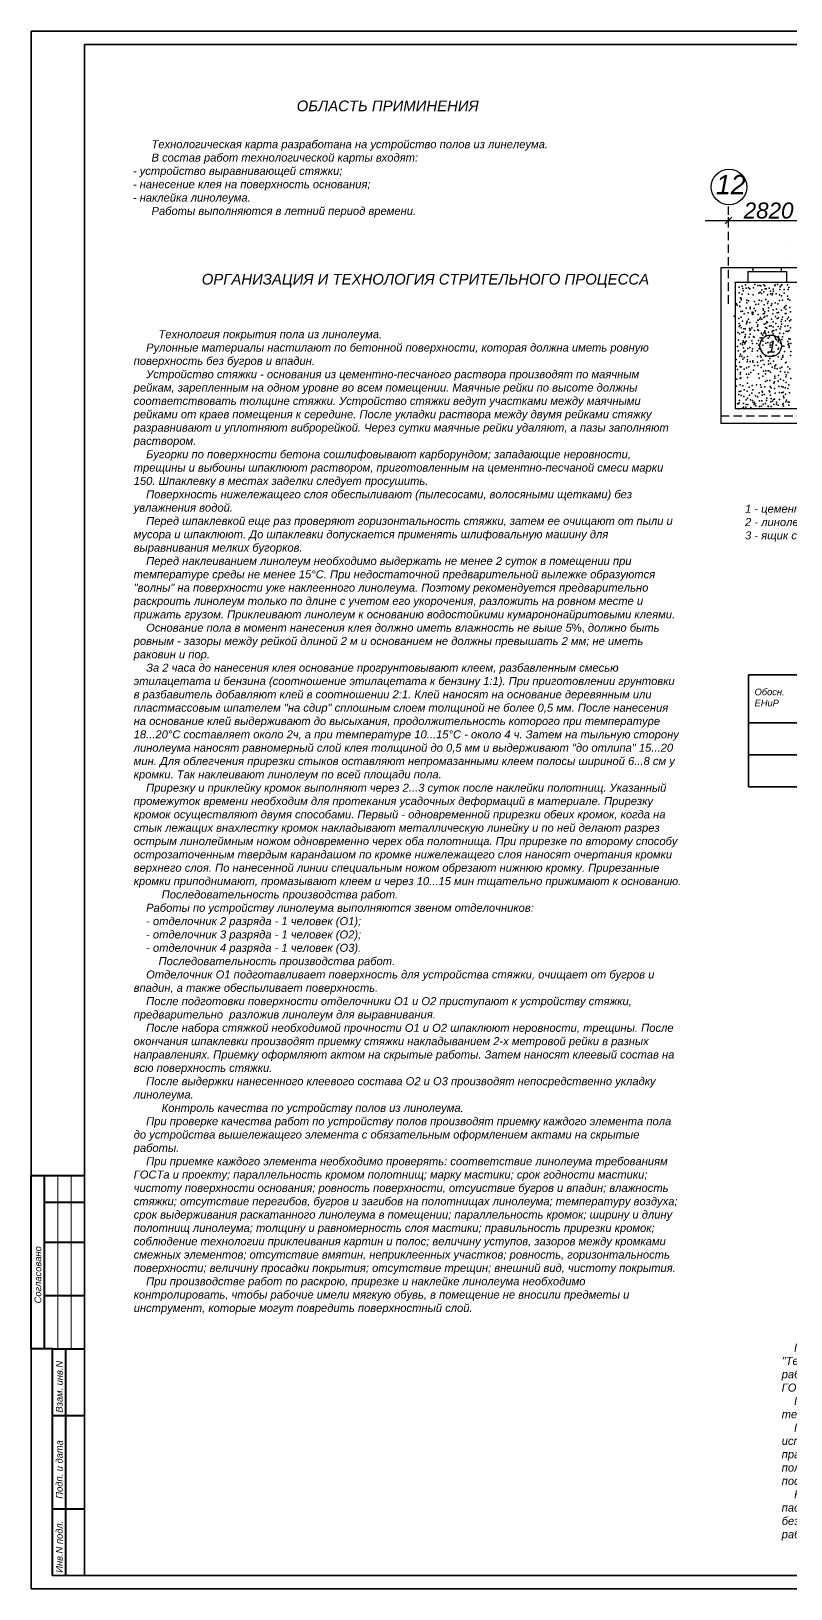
# Model space of a CAD drawing. Header units: millimetres. Extents: x 3254 to 5837, y -104 to 1724.
# Drawn here: x 3254 to 3538, y 1135 to 1719 of the extents above; entities that cross this region are included whole.
import ezdxf

# ---------------------------------------------------------------- set-up
doc = ezdxf.new("R2010")
doc.units = ezdxf.units.MM
doc.linetypes.add('HIDDEN2', pattern=[4.7625, 3.175, -1.5875])
for name, color, linetype, lineweight in [('Нормальная', 5, 'Continuous', 25), ('Основная', 7, 'Continuous', 40), ('Средняя', 94, 'Continuous', 30), ('Толстая', 6, 'Continuous', 35), ('Тонкая', 6, 'Continuous', 13), ('Штриховая', 1, 'HIDDEN2', 25)]:
    doc.layers.add(name, color=color, linetype=linetype, lineweight=lineweight)
doc.styles.get("Standard").update_dxf_attribs({"font": 'ARIALI.TTF'})
doc.dimstyles.new('ISO-25', dxfattribs={"dimtxt": 2.5, "dimasz": 2.5, "dimexe": 1.25, "dimexo": 0.625, "dimtad": 1, "dimtxsty": 'Standard', "dimcen": 2.5, "dimadec": 0, "dimazin": 0, "dimtfac": 1, "dimtmove": 0, "dimatfit": 3, "dimfxl": 0, "dimarcsym": 0})

# ---------------------------------------------------------------- blocks, each defined once
blk = doc.blocks.new('_OBLIQUE')
at = {"color": 0, "linetype": 'ByBlock'}
blk.add_line((-0.5, -0.5), (0.5, 0.5), dxfattribs=at)
blk = doc.blocks.new('*D469')
at = {"layer": 'DEFPOINTS', "color": 0}
for p in [(3514.94, 1648.47), (3545.11, 1648.47), (3545.11, 1648.47)]:
    blk.add_point(p, dxfattribs=at)
at = {"layer": 'Нормальная', "color": 0, "lineweight": -2}
for p, q in [((3514.94, 1649.09), (3514.94, 1649.72)), ((3514.94, 1648.47), (3545.11, 1648.47)), ((3545.11, 1649.09), (3545.11, 1649.72))]:
    blk.add_line(p, q, dxfattribs=at)
at = {"layer": 'Нормальная', "color": 0, "lineweight": -2, "xscale": 2.5, "yscale": 2.5, "zscale": 2.5, "rotation": 180}
blk.add_blockref('_OBLIQUE', (3514.94, 1648.47), dxfattribs=at)
at = {"layer": 'Нормальная', "color": 0, "lineweight": -2, "xscale": 2.5, "yscale": 2.5, "zscale": 2.5}
blk.add_blockref('_OBLIQUE', (3545.11, 1648.47), dxfattribs=at)
at = {"layer": 'Нормальная', "color": 0, "insert": (3530.02, 1652.16), "char_height": 6, "attachment_point": 5}
blk.add_mtext('2820', dxfattribs=at)

msp = doc.modelspace()

# ---------------------------------------------------------------- linework, layer by layer
at = {"layer": 'Нормальная', "color": 0}
for p, q in [((3506.248, 1648.47), (3650.309, 1648.47)), ((3536.941, 1639.698), (3536.96, 1639.698)), ((3524.09, 1630.657), (3512.084, 1630.657)), ((3512.084, 1630.657), (3512.084, 1572.392)), ((3542.256, 1630.657), (3517.541, 1630.657)), ((3524.09, 1630.7), (3524.09, 1629.342)), ((3534.719, 1630.7), (3534.719, 1629.342)), ((3536.941, 1634.242), (3536.96, 1634.242)), ((3517.541, 1625.201), (3517.541, 1577.848)), ((3542.256, 1625.201), (3517.541, 1625.201)), ((3522.284, 1629.342), (3522.284, 1625.243)), ((3522.284, 1629.342), (3536.728, 1629.342)), ((3536.728, 1629.342), (3536.728, 1625.243)), ((3547.712, 1577.848), (3517.541, 1577.848)), ((3547.712, 1572.392), (3512.084, 1572.392))]:
    msp.add_line(p, q, dxfattribs=at)
for centre, radius in [((3515.194, 1661.01), 6.665), ((3530.793, 1601.483), 4.038)]:
    msp.add_circle(centre, radius, dxfattribs=at)
for p in [(3517.541, 1625.201), (3520.135, 1623.852), (3521.425, 1624.368), (3522.284, 1625.243), (3524.91, 1624.497), (3525.942, 1624.11), (3525.942, 1624.11), (3526.716, 1624.11), (3527.103, 1623.981), (3528.265, 1624.368), (3528.652, 1623.981), (3532.394, 1623.981), (3532.523, 1624.368), (3533.298, 1624.497), (3534.33, 1623.594), (3534.717, 1624.11), (3534.975, 1624.368), (3537.04, 1624.368), (3518.974, 1623.465), (3518.974, 1621.403), (3519.232, 1617.793), (3519.49, 1619.469), (3519.748, 1619.211), (3519.748, 1618.695), (3520.135, 1620.887), (3520.393, 1622.95), (3520.522, 1622.047), (3521.554, 1623.079), (3521.847, 1618.566), (3522.458, 1623.207), (3522.458, 1620.887), (3522.458, 1618.308), (3522.974, 1622.821), (3524.264, 1620.629), (3524.393, 1623.207), (3524.781, 1618.05), (3526.329, 1621.274), (3526.523, 1618.566), (3526.845, 1621.531), (3527.362, 1621.145), (3527.362, 1618.308), (3527.491, 1622.434), (3528.265, 1621.66), (3528.781, 1622.821), (3529.039, 1618.824), (3529.168, 1622.821), (3529.555, 1620.629), (3529.813, 1618.05), (3530.201, 1623.079), (3530.717, 1621.918), (3530.717, 1621.016), (3531.362, 1620.629), (3531.491, 1621.145), (3531.749, 1622.692), (3531.878, 1621.918), (3532.911, 1621.016), (3534.072, 1620.629), (3534.072, 1618.437), (3534.201, 1622.563), (3534.846, 1620.242), (3535.233, 1618.566), (3535.879, 1622.563), (3535.879, 1621.274), (3537.04, 1620.113), (3537.169, 1618.953), (3537.298, 1622.563), (3537.298, 1618.953), (3537.556, 1623.336), (3537.943, 1618.566), (3517.171, 1612.597), (3517.95, 1617.268), (3518.21, 1616.749), (3519.232, 1616.374), (3519.249, 1616.23), (3519.619, 1614.312), (3519.748, 1612.249), (3520.264, 1614.441), (3520.909, 1613.409), (3521.554, 1615.601), (3521.813, 1617.535), (3522.329, 1613.796), (3523.103, 1615.988), (3523.103, 1615.343), (3523.877, 1614.054), (3523.883, 1613.521), (3524.139, 1613.266), (3524.264, 1613.925), (3524.652, 1615.472), (3525.168, 1614.57), (3525.297, 1617.019), (3526.054, 1613.266), (3526.2, 1617.148), (3526.948, 1612.118), (3528.007, 1615.343), (3528.007, 1613.409), (3528.136, 1614.827), (3528.265, 1612.12), (3528.394, 1616.89), (3528.394, 1613.538), (3528.652, 1614.183), (3528.652, 1612.507), (3529.426, 1612.765), (3529.629, 1617.347), (3529.942, 1615.73), (3529.942, 1614.57), (3530.975, 1616.632), (3531.233, 1617.277), (3531.62, 1613.409), (3531.749, 1614.956), (3532.523, 1617.535), (3532.652, 1612.507), (3533.04, 1615.214), (3533.169, 1613.796), (3533.427, 1617.277), (3533.685, 1613.925), (3533.685, 1611.991), (3534.846, 1614.827), (3535.233, 1612.249), (3535.879, 1615.73), (3536.137, 1616.117), (3536.266, 1613.538), (3536.524, 1615.214), (3536.653, 1616.632), (3536.653, 1613.538), (3537.427, 1612.249), (3537.943, 1615.859), (3538.201, 1614.183), (3518.457, 1606.447), (3518.844, 1611.733), (3518.974, 1609.799), (3518.974, 1608.768), (3519.361, 1609.155), (3519.748, 1608.252), (3520.006, 1606.447), (3520.264, 1610.702), (3520.651, 1606.576), (3520.78, 1607.865), (3521.296, 1607.865), (3521.684, 1609.67), (3521.813, 1610.186), (3521.942, 1610.702), (3522.458, 1611.475), (3522.845, 1607.994), (3522.974, 1610.186), (3522.974, 1607.221), (3523.232, 1607.608), (3523.748, 1608.252), (3524.781, 1607.221), (3525.426, 1610.186), (3525.813, 1608.768), (3525.926, 1611.097), (3525.942, 1609.284), (3525.942, 1607.479), (3526.071, 1611.089), (3526.2, 1607.221), (3526.716, 1611.475), (3527.362, 1606.189), (3527.491, 1611.475), (3528.265, 1606.318), (3528.394, 1609.541), (3528.652, 1607.092), (3528.652, 1606.705), (3528.91, 1608.381), (3528.91, 1606.06), (3529.039, 1609.799), (3529.297, 1608.123), (3529.381, 1610.52), (3529.555, 1610.186), (3529.942, 1606.576), (3530.33, 1608.897), (3530.975, 1609.026), (3531.104, 1611.475), (3531.416, 1606.76), (3531.62, 1607.092), (3531.749, 1610.444), (3531.749, 1608.639), (3532.007, 1607.221), (3532.781, 1609.799), (3532.911, 1607.479), (3533.169, 1611.733), (3533.556, 1608.768), (3534.201, 1606.189), (3534.33, 1607.865), (3534.588, 1608.639), (3534.717, 1610.573), (3534.846, 1609.541), (3534.975, 1611.346), (3535.621, 1606.06), (3536.268, 1608.801), (3536.395, 1610.831), (3536.653, 1606.963), (3537.04, 1611.604), (3537.169, 1609.026), (3537.169, 1606.834), (3537.685, 1607.221), (3537.814, 1610.831), (3538.201, 1608.252), (3538.33, 1611.217), (3518.328, 1601.161), (3518.715, 1603.611), (3519.103, 1605.932), (3519.49, 1602.193), (3520.264, 1602.58), (3520.264, 1601.806), (3520.522, 1603.353), (3520.651, 1600.775), (3520.78, 1602.837), (3521.068, 1604.551), (3521.068, 1602.215), (3521.296, 1605.029), (3521.296, 1602.708), (3521.425, 1605.674), (3521.554, 1603.224), (3522.2, 1600.517), (3522.716, 1604.771), (3522.974, 1600.903), (3523.103, 1605.803), (3523.748, 1603.353), (3524.006, 1602.322), (3524.006, 1600.388), (3524.393, 1605.029), (3524.652, 1604.771), (3525.555, 1602.322), (3526.2, 1603.482), (3526.329, 1601.677), (3526.458, 1600.388), (3526.845, 1604.513), (3527.362, 1605.932), (3527.458, 1604.464), (3527.62, 1604.384), (3527.878, 1605.416), (3527.878, 1603.224), (3527.878, 1601.677), (3529.039, 1602.451), (3529.168, 1605.416), (3529.684, 1602.708), (3529.813, 1604.384), (3530.33, 1604.9), (3530.588, 1601.677), (3530.588, 1601.032), (3530.846, 1601.806), (3531.749, 1605.932), (3532.265, 1605.029), (3532.523, 1604.771), (3532.652, 1604.127), (3532.911, 1601.677), (3533.04, 1603.74), (3533.556, 1602.966), (3533.556, 1600.259), (3533.685, 1605.029), (3533.685, 1603.611), (3533.685, 1600.646), (3533.797, 1604.292), (3534.459, 1602.451), (3534.975, 1603.869), (3535.104, 1601.29), (3535.233, 1604.9), (3535.75, 1601.29), (3537.169, 1603.095), (3537.298, 1601.935), (3537.556, 1604.127), (3537.556, 1602.322), (3537.685, 1600.903), (3537.694, 1601.437), (3538.072, 1603.998), (3538.33, 1602.322), (3517.812, 1596.391), (3518.586, 1599.614), (3519.103, 1595.36), (3519.232, 1597.551), (3519.49, 1598.325), (3520.006, 1597.551), (3520.393, 1596.52), (3520.78, 1599.227), (3520.909, 1597.036), (3521.296, 1599.614), (3521.942, 1595.489), (3522.071, 1597.423), (3522.107, 1596.246), (3523.103, 1595.618), (3523.877, 1599.485), (3524.135, 1595.875), (3524.135, 1595.36), (3525.813, 1599.614), (3525.813, 1597.423), (3525.813, 1595.36), (3526.974, 1597.68), (3527.103, 1595.875), (3527.232, 1597.165), (3527.362, 1599.743), (3527.362, 1599.356), (3527.878, 1596.133), (3528.394, 1594.457), (3528.91, 1597.551), (3529.813, 1598.841), (3529.942, 1595.875), (3529.942, 1594.586), (3530.459, 1596.778), (3530.717, 1594.844), (3530.975, 1599.356), (3531.749, 1597.809), (3531.878, 1597.809), (3531.878, 1595.746), (3532.781, 1594.328), (3533.556, 1597.294), (3534.846, 1596.52), (3535.233, 1597.165), (3535.356, 1597.284), (3535.362, 1597.809), (3536.008, 1599.356), (3536.395, 1595.102), (3536.653, 1595.36), (3538.201, 1597.809), (3538.33, 1599.356), (3517.812, 1593.813), (3518.07, 1588.913), (3518.328, 1592.652), (3519.361, 1593.555), (3519.361, 1590.847), (3519.361, 1589.171), (3519.49, 1591.492), (3519.619, 1589.429), (3519.748, 1593.555), (3520.909, 1592.781), (3521.684, 1593.168), (3521.684, 1590.847), (3522.071, 1589.558), (3522.587, 1593.555), (3522.626, 1590.796), (3523.361, 1591.492), (3524.393, 1592.394), (3524.781, 1594.07), (3525.942, 1594.07), (3526.2, 1590.976), (3526.458, 1589.3), (3527.232, 1593.297), (3527.878, 1590.074), (3528.136, 1592.008), (3528.91, 1590.976), (3529.039, 1592.137), (3529.426, 1588.527), (3529.813, 1592.137), (3530.072, 1592.137), (3530.459, 1588.527), (3530.717, 1591.621), (3531.362, 1593.426), (3532.394, 1593.813), (3532.394, 1593.039), (3532.394, 1590.074), (3532.394, 1589.3), (3533.169, 1592.91), (3533.685, 1590.332), (3534.33, 1593.039), (3534.459, 1591.879), (3534.459, 1588.913), (3534.975, 1593.426), (3535.621, 1588.527), (3536.137, 1591.621), (3536.524, 1589.816), (3536.653, 1590.59), (3537.169, 1593.555), (3537.169, 1591.492), (3537.943, 1592.91), (3538.33, 1589.171), (3517.812, 1586.335), (3518.844, 1583.241), (3518.974, 1584.401), (3519.361, 1586.851), (3519.619, 1584.53), (3519.798, 1582.907), (3520.393, 1586.464), (3520.909, 1584.917), (3521.942, 1584.53), (3522.071, 1587.495), (3522.716, 1585.948), (3522.845, 1582.983), (3523.748, 1583.756), (3523.925, 1586.643), (3524.135, 1584.917), (3525.16, 1582.78), (3525.426, 1586.851), (3526.458, 1583.885), (3526.974, 1586.851), (3527.232, 1585.948), (3527.62, 1584.53), (3527.62, 1582.983), (3527.749, 1584.143), (3528.394, 1583.241), (3528.652, 1586.077), (3528.91, 1588.14), (3530.201, 1584.659), (3530.459, 1584.272), (3530.588, 1586.206), (3530.717, 1582.983), (3530.975, 1585.69), (3532.007, 1587.495), (3532.265, 1588.011), (3532.265, 1585.433), (3532.523, 1583.756), (3533.556, 1588.269), (3533.814, 1586.206), (3534.072, 1584.014), (3534.975, 1586.206), (3534.975, 1583.885), (3535.491, 1585.948), (3535.491, 1584.143), (3536.266, 1585.69), (3536.395, 1583.37), (3536.653, 1587.753), (3537.169, 1585.433), (3537.556, 1586.851), (3537.814, 1583.885), (3518.328, 1579.76), (3518.715, 1579.76), (3518.776, 1577.805), (3519.032, 1580.101), (3519.159, 1580.994), (3520.308, 1578.06), (3520.564, 1578.443), (3520.651, 1579.889), (3520.78, 1582.467), (3521.458, 1578.443), (3521.554, 1581.178), (3521.554, 1579.502), (3522.096, 1581.887), (3522.2, 1579.502), (3523.232, 1581.178), (3523.373, 1578.315), (3524.006, 1580.92), (3524.266, 1580.229), (3524.522, 1580.229), (3524.649, 1580.356), (3524.652, 1579.502), (3525.039, 1579.76), (3525.288, 1578.953), (3525.799, 1582.397), (3526.565, 1580.867), (3526.587, 1578.728), (3527.362, 1578.857), (3527.491, 1580.791), (3528.007, 1579.631), (3528.861, 1579.895), (3529.246, 1580.994), (3529.297, 1581.823), (3529.813, 1578.857), (3529.884, 1578.698), (3530.846, 1580.533), (3530.975, 1581.694), (3531.033, 1578.698), (3531.459, 1580.674), (3531.878, 1581.307), (3532.007, 1579.502), (3532.265, 1581.436), (3533.017, 1580.414), (3533.04, 1579.631), (3533.587, 1579.208), (3534.072, 1581.307), (3535.362, 1579.502), (3535.491, 1579.889), (3535.621, 1582.596), (3535.621, 1578.857), (3535.75, 1581.952), (3536.524, 1580.533), (3536.782, 1581.049), (3537.298, 1580.404), (3537.545, 1579.208), (3537.556, 1579.244), (3537.694, 1580.414)]:
    msp.add_point(p, dxfattribs=at)
at = {"layer": 'Основная'}
for p, q in [((3253.704, 1225.45), (3253.704, 1290.45)), ((3253.704, 1290.45), (3273.704, 1290.45)), ((3258.704, 1225.45), (3258.704, 1290.45)), ((3258.704, 1280.45), (3273.704, 1280.45)), ((3258.704, 1265.45), (3273.704, 1265.45)), ((3258.704, 1245.45), (3273.704, 1245.45)), ((3261.704, 1225.45), (3253.704, 1225.45)), ((3261.704, 1140.45), (3261.704, 1225.45)), ((3261.704, 1225.45), (3273.704, 1225.45)), ((3266.704, 1140.45), (3266.704, 1225.45)), ((3261.704, 1200.45), (3273.704, 1200.45)), ((3261.704, 1165.45), (3273.704, 1165.45))]:
    msp.add_line(p, q, dxfattribs=at)
at = {"layer": 'Толстая', "color": 0}
for p, q in [((3253.704, 1719.45), (4094.704, 1719.45)), ((3253.704, 1135.45), (3253.704, 1719.45)), ((3273.704, 1714.45), (4089.704, 1714.45)), ((3273.704, 1140.45), (3273.704, 1714.45)), ((3522.433, 1478.126), (3685.448, 1478.126)), ((3522.433, 1478.126), (3522.433, 1436.126)), ((3522.433, 1460.126), (3685.448, 1460.126)), ((3522.433, 1448.126), (3685.448, 1448.126)), ((3522.433, 1436.126), (3685.448, 1436.126)), ((3273.704, 1140.45), (3261.704, 1140.45)), ((4089.704, 1140.45), (3273.704, 1140.45)), ((4094.704, 1135.45), (3253.704, 1135.45))]:
    msp.add_line(p, q, dxfattribs=at)
at = {"layer": 'Тонкая', "color": 0}
for p, q in [((3263.704, 1225.45), (3263.704, 1290.45)), ((3268.704, 1225.45), (3268.704, 1290.45))]:
    msp.add_line(p, q, dxfattribs=at)
at = {"layer": 'Штриховая', "color": 0}
for p, q in [((3514.939, 1617.258), (3514.939, 1654.35)), ((3512.084, 1575.207), (3545.111, 1575.207))]:
    msp.add_line(p, q, dxfattribs=at)

# ---------------------------------------------------------------- texts
at = {"layer": 'Нормальная', "color": 0, "attachment_point": 1}
for s, insert, char_height, width in [('{\\fArial|b0|i1|c204|p34;ОБЛАСТЬ ПРИМИНЕНИЯ}', (3353.196, 1693.426), 4, 150.02803), ('{\\fArial|b0|i1|c204|p34;\\H1.2x;      Технологическая карта разработана на устройство полов из линелеума.\\P      В состав работ технологической карты входят:\\P- устройство выравнивающей стяжки;\\P- нанесение клея на поверхность основания;\\P- наклейка линолеума.\\P      Работы выполняются в летний период времени.\\P\\H0.8333x;      }', (3291.806, 1678.558), 2.5, 175.91719), ('{\\fArial|b0|i1|c204|p34;ОРГАНИЗАЦИЯ И ТЕХНОЛОГИЯ СТРИТЕЛЬНОГО ПРОЦЕССА}', (3317.62, 1628.446), 4, 186.19368), ('{\\fArial|b0|i1|c204|p34;1}', (3529.426, 1603.41), 4.5, 6.90604), ('{\\fArial|b0|i1|c204|p34;1 - цементно-песчаная стяжка;\\P2 - линолеум;\\P3 - ящик с инструментами.}', (3521.202, 1541.904), 3, 99.86945), ('{\\fArial|b0|i1|c204|p34;    При устройстве полов необходимо руководствоваться СНиП }III{\\fArial|b0|i1|c204|p34;-4-90 "Техника безопасности в строительстве", инструкциями для работающих в строительных организациях №8, №7, ГОСТ 12.2.016-94, ГОСТ 12.1.004-96, ГОСТ 12.1.013-98.\\P    Перед допуском к работе, рабочие должны пройти инструктаж по технике безопасности при работе с механизмами на рабочем месте.\\P    Применяемые рабочими механизмы и приспособления должны быть испытаны в соответствии с нормами и сроками, предусмотренными правилами Гостехнадзора, по которым категорически запрещается пользоваться неисправной установкой, допускать к работе посторонних.\\P    На оборудования, используемые при работе должны быть тех. паспорта, инструкции по эксплуатации оборудования, правила техники безопасности, а также фамилии лиц, ответственных за проведение работ, вывешенные на видном месте.}', (3534.924, 1227.422), 3, 147.01052)]:
    msp.add_mtext(s, dxfattribs=dict(at, insert=insert, char_height=char_height, width=width))
at = {"layer": 'Нормальная', "color": 0, "insert": (3510.255, 1665.527), "char_height": 7.2, "attachment_point": 1}
msp.add_mtext('{\\fArial|b0|i1|c204|p34;12}', dxfattribs=at)
at = {"layer": 'Средняя', "color": 0, "insert": (3292.116, 1607.337), "char_height": 3, "width": 205.11461, "attachment_point": 1}
msp.add_mtext('{\\fArial|b0|i1|c204|p34;        Технология покрытия пола из линолеума.\\P    Рулонные материалы настилают по бетонной поверхности, которая должна иметь ровную поверхность без бугров и впадин.\\P    Устройство стяжки - основания из цементно-песчаного раствора производят по маячным рейкам, зарепленным на одном уровне во всем помещении. Маячные рейки по высоте должны соответствовать толщине стяжки. Устройство стяжки ведут участками между маячными рейками от краев помещения к середине. После укладки раствора между двумя рейками стяжку разравнивают и уплотняют виброрейкой. Через сутки маячные рейки удаляют, а пазы заполняют раствором.\\P    Бугорки по поверхности бетона сошлифовывают карборундом; западающие неровности, трещины и выбоины шпаклюют раствором, приготовленным на цементно-песчаной смеси марки 150. Шпаклевку в местах заделки следует просушить.\\P    Поверхность нижележащего слоя обеспыливают (пылесосами, волосяными щетками) без увлажнения водой.\\P    Перед шпаклевкой еще раз проверяют горизонтальность стяжки, затем ее очищают от пыли и мусора и шпаклюют. До шпаклевки допускается применять шлифовальную машину для выравнивания мелких бугорков.\\P    Перед наклеиванием линолеум необходимо выдержать не менее 2 суток в помещении при температуре среды не менее 15}°{\\fArial|b0|i1|c204|p34;С. При недостаточной предварительной вылежке образуются "волны" на поверхности уже наклеенного линолеума. Поэтому рекомендуется предварительно раскроить линолеум только по длине с учетом его укорочения, разложить на ровном месте и прижать грузом. Приклеивают линолеум к основанию водостойкими кумарононайритовыми клеями.\\P    Основание пола в момент нанесения клея должно иметь влажность не выше 5\\fArial|b0|i0|c204|p32;%, \\fArial|b0|i1|c204|p32;должно быть ровным - зазоры между рейкой длиной 2 м и основанием не должны превышать 2 мм; не иметь раковин и пор.\\P    За 2 часа до нанесения клея основание прогрунтовывают клеем, разбавленным смесью этилацетата и бензина (соотношение этилацетата к бензину 1:1). При приготовлении грунтовки в разбавитель добавляют клей в соотношении 2:1. Клей наносят на основание деревянным или пластмассовым шпателем "на сдир" сплошным слоем толщиной не более 0,5 мм. После нанесения на основание клей выдерживают до высыхания, продолжительность которого при температуре 18...20\\fArial|b0|i1|c0|p32;°\\fArial|b0|i1|c204|p32;С составляет около 2ч, а при температуре 10...15\\fArial|b0|i1|c0|p32;°\\fArial|b0|i1|c204|p32;С - около 4 ч. Затем на тыльную сторону линолеума наносят равномерный слой клея толщиной до 0,5 мм и выдерживают "до отлипа" 15...20 мин. Для облегчения прирезки стыков оставляют непромазанными клеем полосы шириной 6...8 см у кромки. Так наклеивают линолеум по всей площади пола.\\P    Прирезку и приклейку кромок выполняют через 2...3 суток после наклейки полотнищ. Указанный промежуток времени необходим для протекания усадочных деформаций в материале. Прирезку кромок осуществляют двумя способами. Первый - одновременной прирезки обеих кромок, когда на стык лежащих внахлестку кромок накладывают металлическую линейку и по ней делают разрез острым линолеймным ножом одновременно черех оба полотнища. При прирезке по второму способу острозаточенным твердым карандашом по кромке нижележащего слоя наносят очертания кромки верхнего слоя. По нанесенной линии специальным ножом обрезают нижнюю кромку. Прирезанные кромки приподнимают, промазывают клеем и через 10...15 мин тщательно прижимают к основанию.\\P         Последовательность производства работ.\\P    Работы по устройству линолеума выполняются звеном отделочников:\\P    - отделочник 2 разряда - 1 человек (О1);\\P    - отделочник 3 разряда - 1 человек (О2);\\P    - отделочник 4 разряда - 1 человек (О3).\\P        Последовательность производства работ.\\P    Отделочник О1 подготавливает поверхность для устройства стяжки, очищает от бугров и впадин, а также обеспыливает поверхность.\\P    После подготовки поверхности отделочники О1 и О2 приступают к устройству стяжки, предварительно  разложив линолеум для выравнивания.\\P    После набора стяжкой необходимой прочности О1 и О2 шпаклюют неровности, трещины. После окончания шпаклевки производят приемку стяжки накладыванием 2-х метровой рейки в разных направлениях. Приемку оформляют актом на скрытые работы. Затем наносят клеевый состав на всю поверхность стяжки.\\P    После выдержки нанесенного клеевого состава О2 и О3 производят непосредственно укладку линолеума.\\P         Контроль качества по устройству полов из линолеума.\\P    При проверке качества работ по устройству полов производят приемку каждого элемента пола до устройства вышележащего элемента с обязательным оформлением актами на скрытые работы.\\P    При приемке каждого элемента необходимо проверять: соответствие линолеума требованиям ГОСТа и проекту; параллельность кромом полотнищ; марку мастики; срок годности мастики; чистоту поверхности основания; ровность поверхности, отсуиствие бугров и впадин; влажность стяжки; отсутствие перегибов, бугров и загибов на полотнищах линолеума; температуру воздуха; срок выдерживания раскатанного линолеума в помещении; параллельность кромок; ширину и длину полотнищ линолеума; толщину и равномерность слоя мастики; правильность прирезки кромок; соблюдение технологии приклеивания картин и полос; величину уступов, зазоров между кромками смежных элементов; отсутствие вмятин, неприклеенных участков; ровность, горизонтальность поверхности; величину просадки покрытия; отсутствие трещин; внешний вид, чистоту покрытия.\\P    При производстве работ по раскрою, прирезке и наклейке линолеума необходимо контролировать, чтобы рабочие имели мягкую обувь, в помещение не вносили предметы и инструмент, которые могут повредить поверхностный слой.\\P    }', dxfattribs=at)
at = {"layer": 'Толстая', "color": 0, "insert": (3524.758, 1472.972), "char_height": 2.5, "width": 16.25163, "attachment_point": 1}
msp.add_mtext('{\\fArial|b0|i1|c204|p34;Обосн.\\PЕНиР}', dxfattribs=at)
at = {"layer": 'Тонкая', "char_height": 2.5, "attachment_point": 1, "rotation": 90}
for s, insert, width in [('{\\fArial|b0|i1|c204|p34;\\C0;Согласовано}', (3254.971, 1242.475), 48.47778), ('{\\fArial|b0|i1|c204|p34;\\C0;Взам.\\fArial|b0|i1|c0|p34; \\fArial|b0|i1|c204|p34;инв.\\fArial|b0|i1|c0|p34;N}', (3262.971, 1201.526), 26.14608), ('{\\fArial|b0|i1|c204|p34;\\C0;Подп. и дата}', (3262.971, 1169.268), 31.31111)]:
    msp.add_mtext(s, dxfattribs=dict(at, insert=insert, width=width))
at = {"layer": 'Тонкая', "color": 0, "insert": (3262.971, 1141.526), "char_height": 2.5, "width": 26.14608, "attachment_point": 1, "rotation": 90}
msp.add_mtext('{\\fArial|b0|i1|c204|p34;Инв.}N{\\fArial|b0|i1|c204|p34; подл.}', dxfattribs=at)

# ---------------------------------------------------------------- dimensions: what is measured, and where the dimension line sits
at = {"layer": 'Нормальная', "color": 0}
dim = msp.add_linear_dim(base=(3545.111, 1648.47), p1=(3514.939, 1648.47), p2=(3545.111, 1648.47), text='2820', dimstyle='ISO-25', override={"dimtxt": 6, "dimblk1": 'OBLIQUE', "dimblk2": 'OBLIQUE', "dimsah": 1}, dxfattribs=at)
dim.commit()
dim.dimension.update_dxf_attribs({"geometry": '*D469', "text_midpoint": (3530.025, 1652.16)})

doc.saveas('drawing.dxf')
